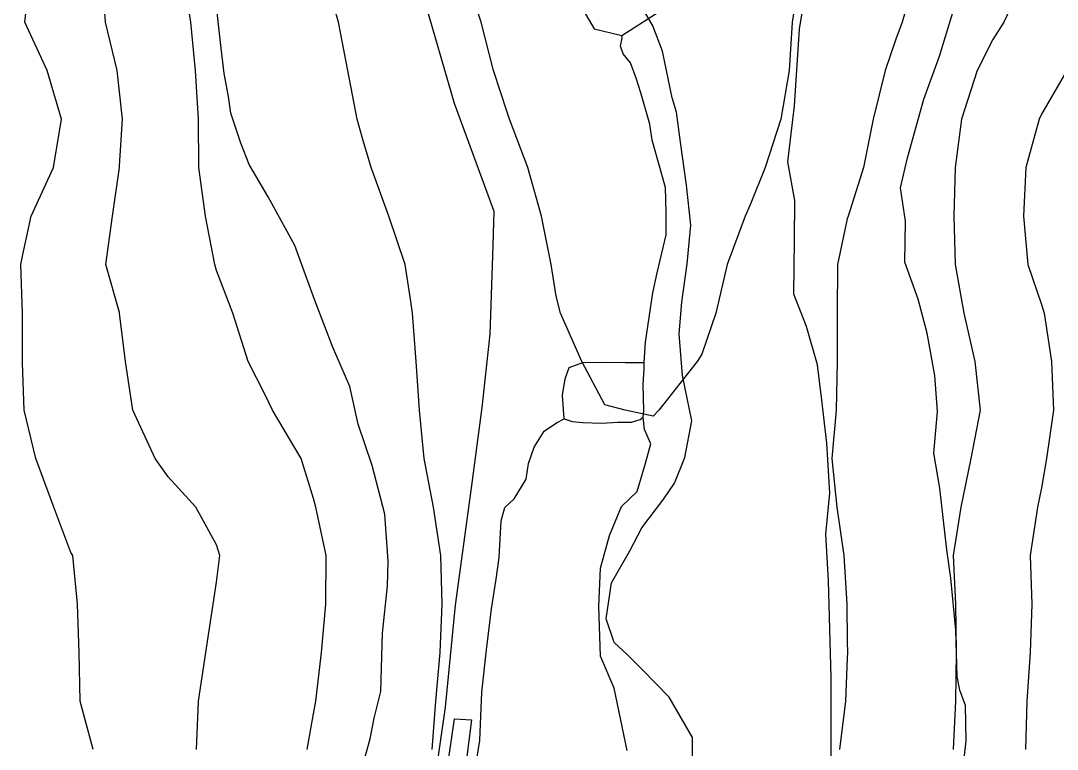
# Model space of a CAD drawing. Header units: metres. Extents: x 424700 to 426700, y 8434700 to 8436900.
# Drawn here: x 425239.3 to 425666.5, y 8435860.2 to 8436160.5 of the extents above; entities that cross this region are included whole.
import ezdxf

# ---------------------------------------------------------------- set-up
doc = ezdxf.new("R2010")
doc.units = ezdxf.units.M
for name, color, linetype in [('CATASTRO_BASE', 9, 'Continuous'), ('CAUCE_BASE', 5, 'Continuous'), ('CURVAS_100M', 32, 'Continuous'), ('CURVAS_20M', 8, 'Continuous')]:
    doc.layers.add(name, color=color, linetype=linetype)

msp = doc.modelspace()

# ---------------------------------------------------------------- linework, layer by layer
at = {"layer": 'CATASTRO_BASE'}
for points in [[(425573.28, 8435848.1), (425573.34, 8435889.69), (425572.29, 8435929.6), (425571.11, 8435948.9), (425572.75, 8435965.8), (425571.56, 8435986.41), (425569.46, 8436004.13), (425567.73, 8436018.7), (425563.2, 8436034.47), (425557.93, 8436047.82), (425558.24, 8436070.1), (425558.38, 8436086.44), (425555.53, 8436102.39), (425558.26, 8436125.42), (425560.23, 8436156.99), (425567.02, 8436197.86)], [(425378.02, 8435845.19), (425383.39, 8435864.51), (425384.92, 8435872.94), (425387.68, 8435883.98), (425388.45, 8435908.04), (425390.44, 8435927.51), (425390.75, 8435937.78), (425389.37, 8435957.1), (425384.15, 8435977.18), (425378.33, 8435994.19), (425374.96, 8436009.68), (425367.75, 8436026.23), (425360.39, 8436045.55), (425354.42, 8436061.8), (425352.27, 8436067.93), (425341.23, 8436087.93), (425333.41, 8436101.27), (425330.04, 8436110.01), (425325.9, 8436122.42), (425324.98, 8436129.32), (425323.14, 8436138.83), (425321.61, 8436151.55), (425318.85, 8436176.54)], [(425467.26, 8436171.62), (425475.71, 8436157.16), (425487.11, 8436154.41), (425502.78, 8436164.48)], [(425627.12, 8435847.03), (425628.96, 8435863.44), (425628.66, 8435878.15), (425626.36, 8435884.59), (425625.29, 8435890.11), (425624.67, 8435909.27), (425622.68, 8435930.73), (425620.99, 8435942.38), (425618.08, 8435967.83), (425615.63, 8435982.24), (425617.16, 8435999.41), (425616.09, 8436014.28), (425612.87, 8436031.75), (425609.19, 8436045.7), (425603.67, 8436061.03), (425603.98, 8436077.89), (425601.98, 8436091.69), (425604.74, 8436103.95), (425611.49, 8436128.17), (425617.93, 8436145.96), (425625.44, 8436170.33)], [(425409.37, 8435843.21), (425414.32, 8435877.57), (425418.49, 8435919.54), (425424.89, 8435966.9), (425429.46, 8436001.07), (425432.73, 8436031.34), (425433.95, 8436063.65), (425434.45, 8436081.85), (425418.07, 8436126.36), (425406.36, 8436166.61)], [(425489.2, 8435859.6), (425483.83, 8435885.36), (425478.32, 8435898.54), (425477.55, 8435919.08), (425478.32, 8435934.87), (425481.99, 8435948.36), (425486.9, 8435960.32), (425493.34, 8435966.45), (425496.86, 8435978.1), (425499.01, 8435986.07), (425496.4, 8435992.05), (425495.89, 8435997.09), (425496.1, 8435999.71), (425495.79, 8436010.6), (425496.25, 8436017.04), (425496.25, 8436019.64), (425496.86, 8436028.07), (425499.78, 8436048.31), (425501.62, 8436056.59), (425505.29, 8436072.22), (425505.29, 8436081.42), (425504.99, 8436091.84), (425499.62, 8436111.31), (425498.55, 8436117.9), (425494.87, 8436130.78), (425493.03, 8436136.91), (425490.58, 8436143.2), (425487.59, 8436146.88), (425486.52, 8436150.09), (425487.13, 8436153.54), (425487.11, 8436154.41)], [(425426, 8435848.18), (425428.46, 8435863.74), (425429.38, 8435883.67), (425431.22, 8435901.15), (425433.36, 8435918.01), (425435.2, 8435930.27), (425436.43, 8435939.16), (425437.35, 8435954.34), (425438.88, 8435959.86), (425442.71, 8435963.38), (425447.62, 8435971.51), (425448.54, 8435977.95), (425450.99, 8435984.69), (425454.98, 8435991.28), (425460.19, 8435994.81), (425463.25, 8435996.34), (425462.64, 8436006.15), (425463.71, 8436012.9), (425465.4, 8436017.5), (425470.92, 8436019.64), (425478.74, 8436019.79), (425488.39, 8436019.56), (425492.61, 8436019.64), (425496.25, 8436019.64)], [(425463.25, 8435996.34), (425466.63, 8435995.27), (425470.92, 8435994.88), (425478.66, 8435994.58), (425485.41, 8435994.96), (425491.08, 8435995.04), (425494.6, 8435996.19), (425495.89, 8435997.09)], [(425418.02, 8435872.71), (425425.11, 8435872.36), (425420.82, 8435838.79), (425420.3, 8435836.52), (425412.72, 8435835.92), (425418.02, 8435872.71)]]:
    msp.add_lwpolyline(points, dxfattribs=at)
at = {"layer": 'CAUCE_BASE'}
msp.add_lwpolyline([(425516.2, 8435853.34), (425516.2, 8435864.99), (425506.58, 8435881.62), (425495.54, 8435892.96), (425489.41, 8435899.1), (425483.85, 8435904.23), (425480.63, 8435913.89), (425482.78, 8435928.76), (425490.33, 8435942.02), (425495.24, 8435951.52), (425504.43, 8435963.48), (425508.72, 8435969.92), (425512.98, 8435980.42), (425515.89, 8435995.59), (425512.06, 8436014.3), (425510.68, 8436031.46), (425511.75, 8436044.49), (425514.05, 8436060.28), (425515.47, 8436076.3), (425513.75, 8436092.78), (425511.29, 8436110.41), (425509.64, 8436122.9), (425507.81, 8436128.73), (425503.82, 8436148.04), (425499.83, 8436158.47), (425492.78, 8436170.73)], dxfattribs=at)
at = {"layer": 'CURVAS_100M', "elevation": 3300}
msp.add_lwpolyline([(425560, 8436176.96), (425557.28, 8436160), (425556.01, 8436140), (425552.53, 8436120), (425546.09, 8436100), (425540, 8436084.67), (425537.89, 8436080), (425530.49, 8436060), (425525.79, 8436040), (425520, 8436023.1), (425518.06, 8436020), (425502.35, 8436000), (425500, 8435997.48), (425488.45, 8436000), (425480, 8436002.22), (425470.58, 8436020), (425461.75, 8436040), (425460, 8436046.92), (425457.91, 8436060), (425454.01, 8436080), (425448.32, 8436100), (425440.82, 8436120), (425440, 8436122.46), (425434.18, 8436140), (425429.05, 8436160), (425422.47, 8436180)], dxfattribs=at)
at = {"layer": 'CURVAS_20M'}
for points, elevation in [([(425269.18, 8435860), (425263.86, 8435880), (425263.44, 8435900), (425262.65, 8435920), (425260.71, 8435940), (425260, 8435941.31), (425252.96, 8435960), (425245.53, 8435980), (425240.65, 8436000), (425240, 8436019.52), (425239.98, 8436020), (425239.98, 8436040), (425239.3, 8436060), (425240, 8436063.48), (425243.56, 8436080), (425252.87, 8436100), (425256.12, 8436120), (425250.2, 8436140), (425240.98, 8436160), (425243.26, 8436180)], 3380), ([(425311.72, 8435860), (425312.52, 8435880), (425315.58, 8435900), (425318.6, 8435920), (425320, 8435929.11), (425321.42, 8435940), (425320, 8435944.51), (425311.49, 8435960), (425300, 8435972.51), (425294.74, 8435980), (425285.45, 8436000), (425282.53, 8436020), (425280.06, 8436040), (425280, 8436040.21), (425274.35, 8436060), (425277.18, 8436080), (425279.96, 8436100), (425280, 8436100.68), (425281.31, 8436120), (425280, 8436131.23), (425279, 8436140), (425274.21, 8436160), (425272.83, 8436180)], 3360), ([(425357.33, 8435860), (425360, 8435874.81), (425360.88, 8435880), (425363.3, 8435900), (425365.05, 8435920), (425365.21, 8435940), (425360.92, 8435960), (425360, 8435963.55), (425354.86, 8435980), (425343.04, 8436000), (425340, 8436006.33), (425333.02, 8436020), (425326.79, 8436040), (425320, 8436057.57), (425319.32, 8436060), (425315.5, 8436080), (425312.7, 8436100), (425312.54, 8436120), (425311.39, 8436140), (425309.4, 8436160), (425306.13, 8436180)], 3340), ([(425408.89, 8435860), (425410.42, 8435880), (425412.24, 8435900), (425412.99, 8435920), (425412.43, 8435940), (425409.48, 8435960), (425405.56, 8435980), (425403.67, 8436000), (425402.32, 8436020), (425400.8, 8436040), (425400, 8436045.7), (425397.73, 8436060), (425391.04, 8436080), (425383.77, 8436100), (425380, 8436112.58), (425378, 8436120), (425374.08, 8436140), (425370.33, 8436160), (425364.63, 8436180)], 3320), ([(425608.36, 8436180), (425602.65, 8436160), (425600, 8436152.98), (425595.66, 8436140), (425590.69, 8436120), (425586.7, 8436100), (425580.28, 8436080), (425580, 8436078.83), (425575.93, 8436060), (425575.84, 8436040), (425575.81, 8436020), (425575.41, 8436000), (425573.59, 8435980), (425575.61, 8435960), (425578.49, 8435940), (425579.77, 8435920), (425580, 8435904.51), (425580.06, 8435900), (425580, 8435897.76), (425579.26, 8435880), (425576.73, 8435860)], 3320), ([(425653.86, 8436180), (425644.47, 8436160), (425640, 8436152.73), (425633.56, 8436140), (425627.05, 8436120), (425624.47, 8436100), (425623.85, 8436080), (425624.51, 8436060), (425628.03, 8436040), (425632.56, 8436020), (425634.77, 8436000), (425630.87, 8435980), (425626.76, 8435960), (425623.57, 8435940), (425624.64, 8435920), (425624.87, 8435900), (425624.61, 8435880), (425623.63, 8435860)], 3340), ([(425670.45, 8436140), (425660, 8436122.02), (425659.03, 8436120), (425653.55, 8436100), (425652.56, 8436080), (425654.37, 8436060), (425660, 8436043.56), (425661.12, 8436040), (425664.15, 8436020), (425665.01, 8436000), (425662.06, 8435980), (425660, 8435967.89), (425658.45, 8435960), (425655.34, 8435940), (425656.09, 8435920), (425655.35, 8435900), (425653.99, 8435880), (425653.42, 8435860)], 3360)]:
    msp.add_lwpolyline(points, dxfattribs=dict(at, elevation=elevation))

doc.saveas('drawing.dxf')
